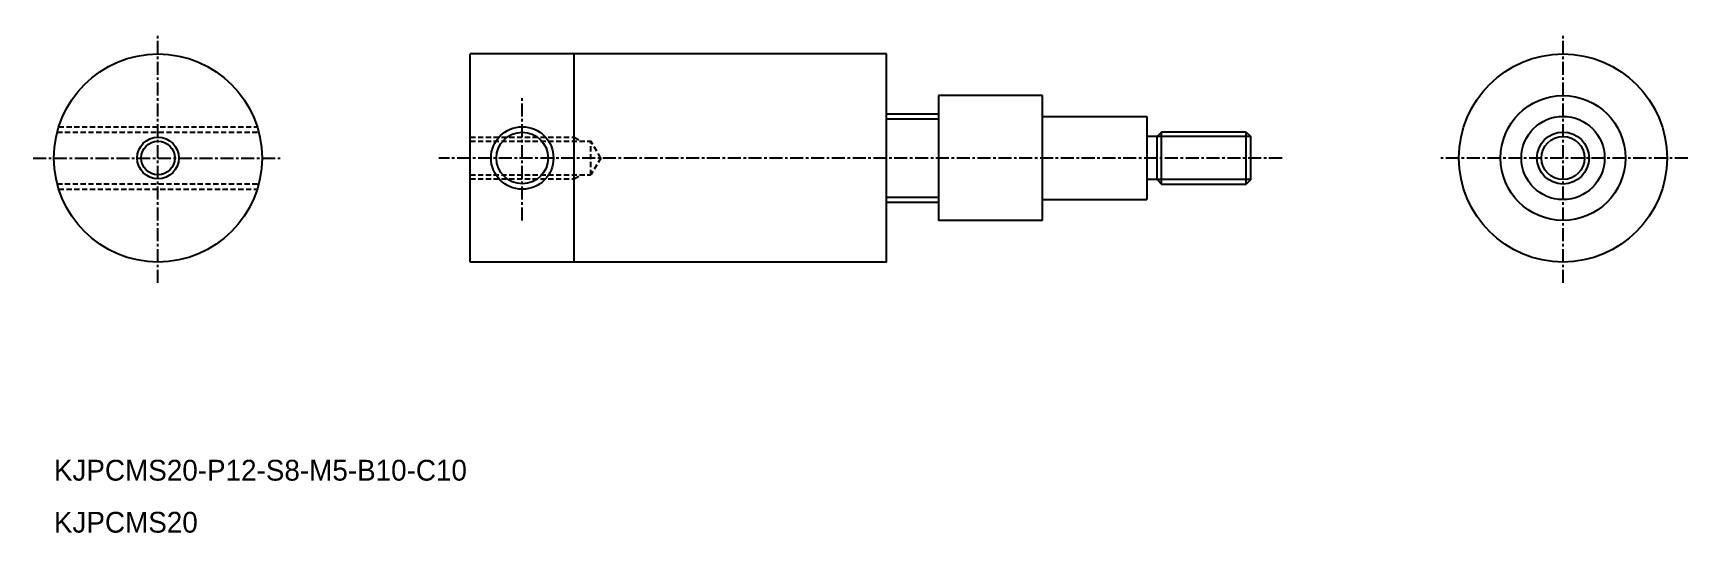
# Model space of a CAD drawing. Extents: x -1890 to -1731, y -868 to -820.
import ezdxf

# ---------------------------------------------------------------- set-up
doc = ezdxf.new("R2010")
doc.units = 0
doc.linetypes.add('CENTER', pattern=[2, 1.25, -0.25, 0.25, -0.25])
doc.linetypes.add('DASHED', pattern=[0.75, 0.5, -0.25])
doc.layers.get('0').update_dxf_attribs({"linetype": 'CONTINUOUS'})
doc.layers.add('CENTER', color=1, linetype='CENTER')

msp = doc.modelspace()

# ---------------------------------------------------------------- linework, layer by layer
at = {"color": 7, "linetype": 'CONTINUOUS'}
for p, q in [((-1847.95, -842.04), (-1847.95, -822.04)), ((-1807.95, -822.04), (-1847.95, -822.04)), ((-1837.95, -842.04), (-1837.95, -822.04)), ((-1807.95, -842.04), (-1807.95, -822.04)), ((-1792.95, -826.04), (-1802.95, -826.04)), ((-1802.95, -826.04), (-1802.95, -838.04)), ((-1792.95, -838.04), (-1792.95, -826.04)), ((-1807.95, -827.79), (-1802.95, -827.79)), ((-1807.95, -828.29), (-1802.95, -828.29)), ((-1792.95, -828.04), (-1782.95, -828.04)), ((-1782.95, -828.04), (-1782.95, -836.04)), ((-1781.95, -829.97), (-1782.95, -829.97)), ((-1781.52, -829.54), (-1781.95, -829.97)), ((-1781.95, -834.1), (-1781.95, -829.97)), ((-1781.52, -834.54), (-1781.52, -829.54)), ((-1773.38, -829.54), (-1781.52, -829.54)), ((-1773.38, -829.54), (-1772.95, -829.97)), ((-1773.38, -834.54), (-1773.38, -829.54)), ((-1772.95, -834.1), (-1772.95, -829.97)), ((-1781.95, -834.1), (-1782.95, -834.1)), ((-1781.95, -834.1), (-1781.52, -834.54)), ((-1781.52, -834.54), (-1773.38, -834.54)), ((-1772.95, -834.1), (-1773.38, -834.54)), ((-1807.95, -835.79), (-1802.95, -835.79)), ((-1807.95, -836.29), (-1802.95, -836.29)), ((-1792.95, -836.04), (-1782.95, -836.04)), ((-1792.95, -838.04), (-1802.95, -838.04)), ((-1807.95, -842.04), (-1847.95, -842.04))]:
    msp.add_line(p, q, dxfattribs=at)
at = {"color": 3, "linetype": 'DASHED'}
for p, q in [((-1887.64, -829.56), (-1868.26, -829.56)), ((-1887.49, -829.04), (-1868.41, -829.04)), ((-1847.95, -830.04), (-1837.95, -830.04)), ((-1847.95, -830.41), (-1836.35, -830.41)), ((-1837.95, -830.04), (-1837.29, -830.41)), ((-1837.95, -834.04), (-1837.95, -830.04)), ((-1835.41, -832.04), (-1836.35, -830.41)), ((-1836.35, -833.66), (-1836.35, -830.41)), ((-1835.41, -832.04), (-1836.35, -833.66)), ((-1887.64, -834.52), (-1868.26, -834.52)), ((-1847.95, -833.66), (-1836.35, -833.66)), ((-1847.95, -834.04), (-1837.95, -834.04)), ((-1837.95, -834.04), (-1837.29, -833.66)), ((-1887.49, -835.04), (-1868.41, -835.04))]:
    msp.add_line(p, q, dxfattribs=at)
at = {"color": 3, "linetype": 'CONTINUOUS'}
for p, q in [((-1772.95, -829.97), (-1781.95, -829.97)), ((-1772.95, -834.1), (-1781.95, -834.1))]:
    msp.add_line(p, q, dxfattribs=at)
at = {"color": 7, "linetype": 'CONTINUOUS'}
for centre, radius in [((-1877.95, -832.04), 10), ((-1742.95, -832.04), 10), ((-1742.95, -832.04), 6), ((-1742.95, -832.04), 4), ((-1842.95, -832.04), 2.48), ((-1742.95, -832.04), 2.5), ((-1877.95, -832.04), 1.62)]:
    msp.add_circle(centre, radius, dxfattribs=at)
at = {"color": 3, "linetype": 'CONTINUOUS'}
for centre, radius in [((-1842.95, -832.04), 3), ((-1742.95, -832.04), 2.07), ((-1877.95, -832.04), 2)]:
    msp.add_circle(centre, radius, dxfattribs=at)
at = {"layer": 'CENTER', "color": 1, "linetype": 'CENTER'}
for p, q in [((-1877.95, -844.04), (-1877.95, -820.04)), ((-1742.95, -844.04), (-1742.95, -820.04)), ((-1842.95, -838.04), (-1842.95, -826.04)), ((-1889.95, -832.04), (-1865.95, -832.04)), ((-1769.95, -832.04), (-1850.95, -832.04)), ((-1730.95, -832.04), (-1754.95, -832.04))]:
    msp.add_line(p, q, dxfattribs=at)

# ---------------------------------------------------------------- texts
at = {"color": 7, "linetype": 'CONTINUOUS'}
for s, p in [('KJPCMS20-P12-S8-M5-B10-C10', (-1887.95, -863.04)), ('KJPCMS20', (-1887.95, -868.04))]:
    msp.add_text(s, height=2, dxfattribs=at).set_placement(p)

doc.saveas('drawing.dxf')
